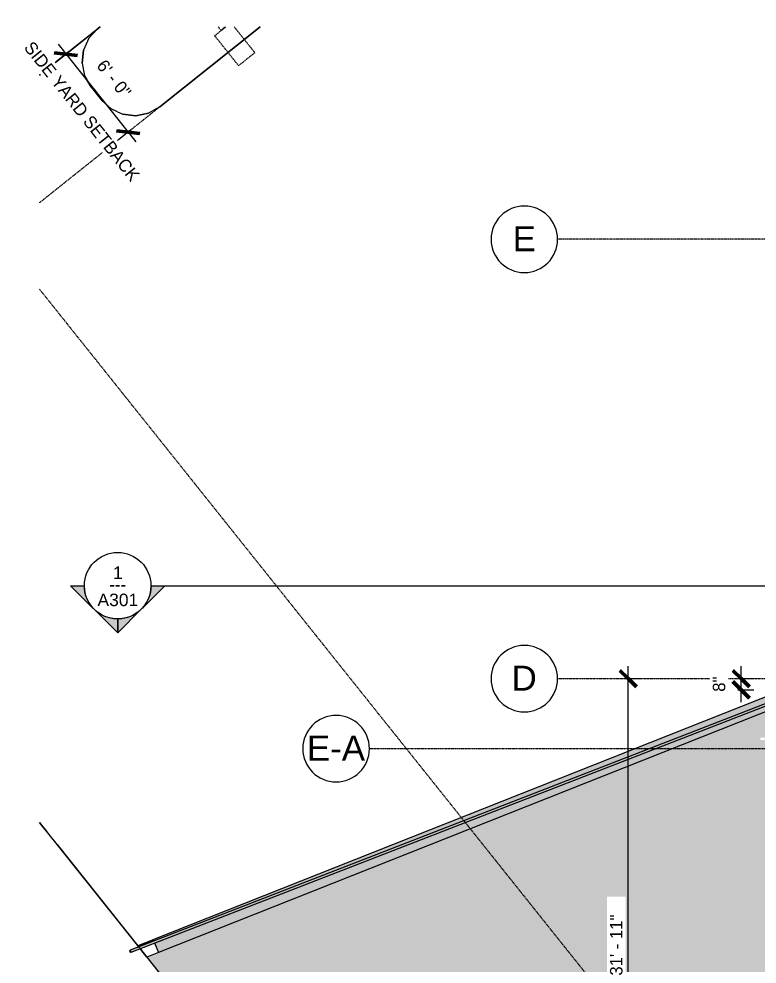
# Model space of a CAD drawing. Header units: inches. Extents: x -4139 to -1227, y 10223 to 12038.
# Drawn here: x -4139 to -3607, y 11251 to 11933 of the extents above; entities that cross this region are included whole.
import ezdxf

# ---------------------------------------------------------------- set-up
doc = ezdxf.new("R2010")
doc.units = ezdxf.units.IN
doc.header["$MEASUREMENT"] = 0
for name, pattern in [('Dash', [0.25, 0.125, -0.125]), ('Double Dash 3_8_', [1, 0.375, -0.125, 0.125, -0.125, 0.125, -0.125]), ('Grid Line 1_2_', [0.875, 0.5, -0.125, 0.125, -0.125])]:
    doc.linetypes.add(name, pattern=pattern)
for name, color, linetype, lineweight in [('A-ANNO-DIMS', 211, 'Continuous', 9), ('A-ANNO-DIMS-96', 211, 'Continuous', 9), ('A-FLOR-HRAL', 11, 'Continuous', 9), ('C-BLDG-PADS', 91, 'Continuous', 13), ('C-PROP-LINE', 91, 'Double Dash 3_8_', 9), ('C-TOPO', 7, 'Continuous', 9), ('E-LITE-EQPM', 33, 'Continuous', 9), ('E-LITE-EQPM-HDLN', 30, 'Dash', 9), ('G-ANNO-SYMB', 111, 'Continuous', 9), ('S-FNDN', 32, 'Continuous', 13), ('S-GRID', 1, 'Continuous', 9), ('S-GRID-IDEN', 1, 'Continuous', 9)]:
    doc.layers.add(name, color=color, linetype=linetype, lineweight=lineweight)
doc.styles.add('Arial', font='arial.ttf', dxfattribs={"height": 18})
doc.styles.add('Arial_1', font='arial.ttf', dxfattribs={"height": 9})
doc.styles.add('Century Gothic_1', font='', dxfattribs={"height": 9})
doc.styles.get('Century Gothic_1').set_extended_font_data('Century Gothic')
doc.dimstyles.new('OD__1_16__Tol__', dxfattribs={"dimscale": 12, "dimtxt": 9.397514, "dimasz": 1, "dimexe": 0.75, "dimexo": 0.5, "dimgap": 0.75, "dimtad": 1, "dimdec": 4, "dimrnd": 0.0625, "dimzin": 3, "dimdsep": 46, "dimlunit": 4, "dimtxsty": 'Century Gothic_1', "dimblk1": 'OBLIQUE', "dimblk2": 'OBLIQUE', "dimsah": 1, "dimcen": 0.09, "dimdle": 0.75, "dimazin": 0, "dimtfac": 1, "dimtdec": 4, "dimtix": 1, "dimtmove": 0, "dimatfit": 3, "dimfxl": 1, "dimtvp": 1, "dimtfill": 1, "dimfrac": 2, "dimtolj": 1, "dimtzin": 0, "dimarcsym": 2})
doc.dimstyles.new('OD__1__Tol__', dxfattribs={"dimscale": 12, "dimtxt": 9.397514, "dimasz": 1, "dimexe": 0.75, "dimexo": 0.5, "dimgap": 0.125, "dimtad": 1, "dimdec": 0, "dimzin": 3, "dimdsep": 46, "dimlunit": 4, "dimtxsty": 'Century Gothic_1', "dimblk1": 'OBLIQUE', "dimblk2": 'OBLIQUE', "dimsah": 1, "dimcen": 0.09, "dimdle": 0.75, "dimazin": 0, "dimtfac": 1, "dimtdec": 4, "dimtix": 1, "dimtmove": 0, "dimatfit": 3, "dimfxl": 1, "dimtvp": 1, "dimtfill": 1, "dimfrac": 2, "dimtolj": 1, "dimtzin": 0, "dimarcsym": 2})

# ---------------------------------------------------------------- blocks, each defined once
blk = doc.blocks.new('Railing - Lapeyre - 1 1_2_ Post-V7-FLOOR PLAN - 1ST FLOOR PLAN')
at = {"layer": 'A-FLOR-HRAL'}
blk.add_hatch(color=253, dxfattribs=at).paths.add_polyline_path([(-0.72, 0.19), (-0.75, 0), (0.75, 0), (0.72, 0.19), (0.65, 0.38), (0.53, 0.53), (0.38, 0.65), (0.18, 0.73), (-0.03, 0.75), (-0.19, 0.72), (-0.37, 0.65), (-0.53, 0.53), (-0.65, 0.38), (-0.72, 0.2)], flags=0)
at = {"layer": 'A-FLOR-HRAL', "color": 8}
blk.add_arc((0, 0), 0.75, 360, 180, dxfattribs=at)
blk = doc.blocks.new('Railing - Railing-1341484-FLOOR PLAN - 1ST FLOOR PLAN')
at = {"layer": 'A-FLOR-HRAL'}
blk.add_hatch(color=253, dxfattribs=at).paths.add_polyline_path([(-4058.11, 11259.61), (-3925.56, 11311.08), (-3569.2, 11449.44), (-3569.2, 11451.05), (-4058.65, 11261.01), (-4058.12, 11259.64)], flags=0)
at = {"layer": 'A-FLOR-HRAL', "color": 8}
for p, q in [((-3569.2, 11451.05), (-4058.65, 11261.01)), ((-4058.11, 11259.61), (-3569.2, 11449.44)), ((-4058.11, 11259.61), (-4058.65, 11261.01))]:
    blk.add_line(p, q, dxfattribs=at)
at = {"rotation": 111.2193858935049}
blk.add_blockref('Railing - Lapeyre - 1 1_2_ Post-V7-FLOOR PLAN - 1ST FLOOR PLAN', (-4058.38, 11260.31), dxfattribs=at)
blk = doc.blocks.new('265613 - Lighting Poles and Standards - Parking Lot - Generic - 265613 - Lighting Poles and Standards - Parking Lot - Generic-1566120-FLOOR PLAN - 1ST FLOOR PLAN')
at = {"layer": 'E-LITE-EQPM', "color": 8}
blk.add_line((-1.68, -10.73), (1.57, -10.73), dxfattribs=at)
at = {"layer": 'E-LITE-EQPM-HDLN', "color": 8}
for p, q in [((-7.54, -7.13), (-7.54, 16.9)), ((-7.54, 16.9), (7.45, 16.9)), ((7.45, 16.9), (7.45, -10.73)), ((7.45, -10.73), (-3.03, -10.73)), ((-1.54, -10.73), (-1.54, -11.92)), ((1.45, -10.73), (1.45, -14.31))]:
    blk.add_line(p, q, dxfattribs=at)
blk = doc.blocks.new('Family - ___-1416994-FLOOR PLAN - 1ST FLOOR PLAN')
at = {"layer": 'C-PROP-LINE', "color": 8}
for p, q in [((-4080.36, 11927.3), (-4124.14, 11892.37)), ((-4124.14, 11353.16), (-3256.41, 10265.73))]:
    blk.add_line(p, q, dxfattribs=at)
blk = doc.blocks.new('Family - ___-1442676-FLOOR PLAN - 1ST FLOOR PLAN')
at = {"layer": 'C-PROP-LINE', "color": 8}
for p, q in [((-3964.92, 11927.3), (-4124.14, 11800.25)), ((-4124.14, 11737.94), (-2969.59, 10291.07))]:
    blk.add_line(p, q, dxfattribs=at)
blk = doc.blocks.new('Grid - Grid Head - Circle-50561-FLOOR PLAN - 1ST FLOOR PLAN')
at = {"layer": 'S-GRID-IDEN'}
for start, end in [(360, 180), (180, 360)]:
    blk.add_arc((0, 0), 0.25, start, end, dxfattribs=at)
blk = doc.blocks.new('Section - Section Head - Filled-22785-FLOOR PLAN - 1ST FLOOR PLAN')
at = {"layer": 'G-ANNO-SYMB'}
h = blk.add_hatch(color=256, dxfattribs=at)
edge = h.paths.add_edge_path(flags=0)
edge.add_line((-0.4268, 0.1768), (-0.25, 0.3536))
edge.add_line((-0.25, 0.3536), (-0.25, 0.25))
edge.add_arc((-0.25, 0), 0.25, 90, 135)
h = blk.add_hatch(color=256, dxfattribs=at)
edge = h.paths.add_edge_path(flags=0)
edge.add_arc((-0.25, 0), 0.25, 45, 90)
edge.add_line((-0.25, 0.25), (-0.25, 0.3536))
edge.add_line((-0.25, 0.3536), (-0.0732, 0.1768))
h = blk.add_hatch(color=256, dxfattribs=at)
edge = h.paths.add_edge_path(flags=0)
edge.add_arc((-0.25, 0), 0.2503, 137.9216, 180)
edge.add_line((-0.5003, 0), (-0.6036, 0))
edge.add_line((-0.6036, 0), (-0.4358, 0.1678))
h = blk.add_hatch(color=256, dxfattribs=at)
edge = h.paths.add_edge_path(flags=0)
edge.add_line((-0.0642, 0.1678), (0.1036, 0))
edge.add_line((0.1036, 0), (0.0003, 0))
edge.add_arc((-0.25, 0), 0.2503, 0, 42.0784)
for p, q in [((-0.25, 0.3536), (-0.4268, 0.1768)), ((-0.25, 0.25), (-0.25, 0.3536)), ((-0.0732, 0.1768), (-0.25, 0.3536)), ((-0.25, 0.3536), (-0.25, 0.25)), ((-0.4358, 0.1678), (-0.6036, 0)), ((0.1036, 0), (-0.0642, 0.1678)), ((-0.6036, 0), (-0.5003, 0)), ((0.0003, 0), (0.1036, 0))]:
    blk.add_line(p, q, dxfattribs=at)
for centre, radius, start, end in [((-0.2503, 0), 0.25, 360, 180), ((-0.25, 0), 0.25, 90, 135), ((-0.25, 0), 0.25, 45, 90), ((-0.25, 0), 0.2503, 137.9216, 180), ((-0.25, 0), 0.2503, 0, 42.0784), ((-0.2503, 0), 0.25, 180, 360)]:
    blk.add_arc(centre, radius, start, end, dxfattribs=at)
blk = doc.blocks.new('DIMBLOCK19-FLOOR PLAN - 1ST FLOOR PLAN')
at = {"layer": 'A-ANNO-DIMS-96'}
for p, q in [((-4110.69, 11914.61), (-4054.56, 11844.26)), ((-4103.14, 11909.13), (-4112.12, 11901.96)), ((-4105.08, 11907.58), (-4103.14, 11909.13)), ((-4058.23, 11852.85), (-4067.21, 11845.68)), ((-4060.17, 11851.3), (-4058.23, 11852.85))]:
    blk.add_line(p, q, dxfattribs=at)
at = {"layer": 'A-ANNO-DIMS-96', "lineweight": 50}
for p, q in [((-4105.08, 11907.58), (-4113.51, 11908.52)), ((-4105.08, 11907.58), (-4096.65, 11906.63)), ((-4060.17, 11851.3), (-4068.61, 11852.24)), ((-4060.17, 11851.3), (-4051.74, 11850.35))]:
    blk.add_line(p, q, dxfattribs=at)
at = {"layer": 'A-ANNO-DIMS-96', "color": 0, "insert": (-4128.75, 11917.63), "char_height": 9, "width": 140.6942, "attachment_point": 1, "rotation": 308.58861, "line_spacing_factor": 0.984502, "style": 'Century Gothic_1', "bg_fill": 3, "box_fill_scale": 1.25, "bg_fill_color": 256, "bg_fill_true_color": 13158600, "bg_fill_transparency": 0}
blk.add_mtext('SIDE YARD SETBACK', dxfattribs=at)
at = {"layer": 'A-ANNO-DIMS-96', "color": 0, "insert": (-4076.39, 11904.55), "char_height": 9, "width": 37.7691, "attachment_point": 1, "rotation": 308.58861, "line_spacing_factor": 0.984502, "style": 'Century Gothic_1', "bg_fill": 3, "box_fill_scale": 1.25, "bg_fill_color": 256, "bg_fill_true_color": 13158600, "bg_fill_transparency": 0}
blk.add_mtext('6\' - 0"', dxfattribs=at)
blk = doc.blocks.new('_Oblique')
at = {"color": 0, "linetype": 'ByBlock', "lineweight": -2}
blk.add_line((-0.5, -0.5), (0.5, 0.5), dxfattribs=at)
blk = doc.blocks.new('DIMBLOCK24-FLOOR PLAN - 1ST FLOOR PLAN')
at = {"layer": 'A-ANNO-DIMS-96'}
for p, q in [((-3699.7, 11073.9), (-3699.7, 11465.9)), ((-3702.18, 11456.9), (-3690.7, 11456.9)), ((-3699.7, 11456.9), (-3702.18, 11456.9)), ((-3702.18, 11073.9), (-3690.7, 11073.9)), ((-3699.7, 11073.9), (-3702.18, 11073.9))]:
    blk.add_line(p, q, dxfattribs=at)
at = {"layer": 'A-ANNO-DIMS-96', "lineweight": 50}
for p, q in [((-3699.7, 11456.9), (-3705.7, 11462.9)), ((-3699.7, 11456.9), (-3693.7, 11450.9)), ((-3699.7, 11073.9), (-3705.7, 11079.9)), ((-3699.7, 11073.9), (-3693.7, 11067.9))]:
    blk.add_line(p, q, dxfattribs=at)
at = {"layer": 'A-ANNO-DIMS-96', "color": 0, "insert": (-3712.73, 11242.65), "char_height": 9, "width": 54.5951, "attachment_point": 1, "rotation": 90, "line_spacing_factor": 0.984502, "style": 'Century Gothic_1', "bg_fill": 3, "box_fill_scale": 1.25, "bg_fill_color": 256, "bg_fill_true_color": 13158600, "bg_fill_transparency": 0}
blk.add_mtext('31\' - 11"', dxfattribs=at)
blk = doc.blocks.new('DIMBLOCK27-FLOOR PLAN - 1ST FLOOR PLAN')
at = {"layer": 'A-ANNO-DIMS-96'}
for p, q in [((-3618.09, 11439.9), (-3618.09, 11465.9)), ((-3620.57, 11456.9), (-3609.09, 11456.9)), ((-3618.09, 11456.9), (-3620.57, 11456.9)), ((-3620.57, 11448.9), (-3609.09, 11448.9)), ((-3618.09, 11448.9), (-3620.57, 11448.9))]:
    blk.add_line(p, q, dxfattribs=at)
at = {"layer": 'A-ANNO-DIMS-96', "lineweight": 50}
for p, q in [((-3618.09, 11456.9), (-3624.09, 11462.9)), ((-3618.09, 11456.9), (-3612.09, 11450.9)), ((-3618.09, 11448.9), (-3624.09, 11454.9)), ((-3618.09, 11448.9), (-3612.09, 11442.9))]:
    blk.add_line(p, q, dxfattribs=at)
at = {"layer": 'A-ANNO-DIMS-96', "color": 0, "insert": (-3638.62, 11447.45), "char_height": 9, "width": 13.067, "attachment_point": 1, "rotation": 90, "line_spacing_factor": 0.984502, "style": 'Century Gothic_1', "bg_fill": 3, "box_fill_scale": 1.25, "bg_fill_color": 256, "bg_fill_true_color": 13158600, "bg_fill_transparency": 0}
blk.add_mtext('8"', dxfattribs=at)

msp = doc.modelspace()

# ---------------------------------------------------------------- hatches: boundary and pattern name
at = {"layer": 'C-BLDG-PADS'}
h = msp.add_hatch(color=253, dxfattribs=at)
h.paths.add_polyline_path([(-3208.82825, 10614.75279), (-3208.82825, 10639.02039), (-3040.20325, 10639.02039), (-3040.20325, 10647.20789), (-3075.20325, 10647.20789), (-3075.20325, 10648.95789), (-3040.20325, 10648.95789), (-3040.20325, 10816.39539), (-3360.20325, 10816.39539), (-3360.20325, 11072.39539), (-3569.20325, 11072.39539), (-3569.20325, 11186.82801), (-3567.70325, 11186.82801), (-3567.70325, 11330.82801), (-3569.20325, 11330.82801), (-3569.20325, 11376.33289), (-3568.20325, 11376.33289), (-3568.20325, 11378.33289), (-3567.70325, 11378.33289), (-3567.70325, 11414.33289), (-3568.20325, 11414.33289), (-3568.20325, 11416.33289), (-3569.20325, 11416.33289), (-3569.20325, 11445.54168), (-4046.78991, 11256.03278), (-3553.7948, 10638.40483), (-3295.84592, 10638.39952), (-3212.32181, 10615.70215)], flags=0)
h.paths.add_polyline_path([(-3539.58911, 10623.59767), (-3289.59889, 10623.59767), (-3289.82297, 10624.32762), (-3297.44748, 10626.39955), (-3544.21574, 10626.39955), (-3541.97927, 10623.59767), (-3539.66821, 10623.59767)], flags=0)
h.paths.add_polyline_path([(-3289.59888, 10623.59767), (-3287.13683, 10623.59767), (-3289.82297, 10624.32762)], flags=0)
h.paths.add_polyline_path([(-3431.50108, 10847.02188), (-3457.50108, 10847.02188), (-3457.50108, 10919.02188), (-3397.50108, 10919.02188), (-3397.50108, 10847.02188), (-3427.50108, 10847.02188)], flags=0)
h.paths.add_polyline_path([(-3431.50108, 10937.02188), (-3457.50108, 10937.02188), (-3457.50108, 11009.02188), (-3397.50108, 11009.02188), (-3397.50108, 10937.02188), (-3427.50108, 10937.02188)], flags=0)
h.paths.add_polyline_path([(-3568.62456, 11412.58289), (-3604.20325, 11412.58289), (-3604.20325, 11414.33289), (-3568.20325, 11414.33289), (-3568.20325, 11412.58289)], flags=0)
at = {"layer": 'S-FNDN'}
h = msp.add_hatch(color=9, dxfattribs=at)
h.paths.add_polyline_path([(-4038.41215, 11259.35712), (-3569.20325, 11445.54168), (-3569.20325, 11449.4367), (-4041.12938, 11266.20489), (-4040.52848, 11264.69054)], flags=0)
h.paths.add_polyline_path([(-4041.68264, 11267.59918), (-3569.20325, 11451.04579), (-3569.20325, 11456.30018), (-4042.10044, 11268.65209)], flags=0)

# ---------------------------------------------------------------- linework, layer by layer
at = {"layer": 'C-BLDG-PADS', "color": 8, "lineweight": 9}
for p, q in [((-4038.41215, 11259.35712), (-4046.78991, 11256.03278)), ((-4046.78991, 11256.03278), (-3572.43187, 10661.74919))]:
    msp.add_line(p, q, dxfattribs=at)
at = {"layer": 'C-TOPO', "color": 8}
for p, q in [((-4093.65857, 11916.68994), (-4080.35977, 11927.30191)), ((-4080.35986, 11927.30191), (-4082.18079, 11925.84888)), ((-3964.92431, 11927.30191), (-4037.27271, 11869.57031)), ((-4037.27271, 11869.57031), (-3964.92431, 11927.30191)), ((-4093.65857, 11916.68994), (-4082.18079, 11925.84888)), ((-4082.18079, 11925.84888), (-4088.51147, 11918.9187)), ((-4082.18079, 11925.84888), (-4088.51147, 11918.9187)), ((-4124.14163, 11892.36562), (-4093.65857, 11916.68994)), ((-4093.65857, 11916.68994), (-4124.14163, 11892.36553)), ((-4088.51147, 11918.9187), (-4092.39038, 11910.37207)), ((-4088.51147, 11918.9187), (-4092.39038, 11910.37207)), ((-4092.39038, 11910.37207), (-4093.43848, 11901.04468)), ((-4093.43848, 11901.04468), (-4092.39038, 11910.37207)), ((-4093.43848, 11901.04468), (-4091.55322, 11891.84985)), ((-4093.43848, 11901.04468), (-4091.55322, 11891.84985)), ((-4086.91846, 11883.68774), (-4091.55322, 11891.84985)), ((-4091.55322, 11891.84985), (-4086.91846, 11883.68774)), ((-4086.91846, 11883.68774), (-4079.43384, 11874.30835)), ((-4086.91846, 11883.68774), (-4079.43384, 11874.30835)), ((-4079.43384, 11874.30835), (-4072.50403, 11867.97729)), ((-4079.43384, 11874.30835), (-4072.50403, 11867.97729)), ((-4067.9165, 11865.89575), (-4072.50403, 11867.97729)), ((-4067.9165, 11865.89575), (-4072.50403, 11867.97729)), ((-4037.27271, 11869.57031), (-4045.43481, 11864.93628)), ((-4037.27271, 11869.57031), (-4045.43481, 11864.93628)), ((-4067.9165, 11865.89575), (-4063.95703, 11864.09839)), ((-4067.9165, 11865.89575), (-4063.95703, 11864.09839)), ((-4054.62964, 11863.05029), (-4063.95703, 11864.09839)), ((-4063.95703, 11864.09839), (-4054.62964, 11863.05029)), ((-4054.62964, 11863.05029), (-4045.43481, 11864.93628)), ((-4045.43481, 11864.93628), (-4054.62964, 11863.05029)), ((-4121.50195, 11349.84961), (-4124.14163, 11353.15762)), ((-4124.14163, 11353.15762), (-4121.50195, 11349.84961)), ((-4119.04541, 11346.77051), (-4121.50195, 11349.84961)), ((-4121.50195, 11349.84961), (-4119.04541, 11346.77051)), ((-4111.3656, 11337.14648), (-4119.04541, 11346.77051)), ((-4111.3656, 11337.14648), (-4119.04541, 11346.77051)), ((-4052.51344, 11263.39363), (-4111.3656, 11337.14648)), ((-4111.3656, 11337.14648), (-4053.16736, 11264.21265)), ((-4053.16736, 11264.21265), (-4042.05141, 11268.52853)), ((-4042.05141, 11268.52853), (-4053.16736, 11264.21265)), ((-4053.16736, 11264.21265), (-4052.51364, 11263.39356)), ((-4051.53365, 11262.16566), (-4051.06824, 11261.58252)), ((-4051.06824, 11261.58252), (-4051.53358, 11262.16569)), ((-4051.06824, 11261.58252), (-4046.6759, 11256.07837)), ((-4046.6759, 11256.07802), (-4051.06824, 11261.58252))]:
    msp.add_line(p, q, dxfattribs=at)
at = {"layer": 'G-ANNO-SYMB'}
msp.add_line((-4043.71423, 11523.97754), (-1408.39456, 11523.97754), dxfattribs=at)
at = {"layer": 'S-FNDN', "color": 8, "lineweight": 9}
for p, q in [((-4042.10044, 11268.65209), (-3569.20325, 11456.30018)), ((-3569.20325, 11445.54168), (-4038.41215, 11259.35712)), ((-4042.10044, 11268.65209), (-4041.68232, 11267.59836)), ((-4041.12971, 11266.20571), (-4038.41215, 11259.35712))]:
    msp.add_line(p, q, dxfattribs=at)
at = {"layer": 'S-GRID', "linetype": 'Grid Line 1_2_'}
for p, q in [((-1362.80331, 11773.89539), (-3750.49332, 11773.89539)), ((-1362.80331, 11456.89539), (-3750.49332, 11456.89539)), ((-1362.80331, 11406.39539), (-3886.22241, 11406.39539))]:
    msp.add_line(p, q, dxfattribs=at)

# ---------------------------------------------------------------- block references
at = {"layer": 'A-FLOR-HRAL', "color": 8}
msp.add_blockref('Railing - Railing-1341484-FLOOR PLAN - 1ST FLOOR PLAN', (0, 0), dxfattribs=at)
at = {"layer": 'C-PROP-LINE', "color": 8}
for name in ['Family - ___-1416994-FLOOR PLAN - 1ST FLOOR PLAN', 'Family - ___-1442676-FLOOR PLAN - 1ST FLOOR PLAN']:
    msp.add_blockref(name, (0, 0), dxfattribs=at)
at = {"layer": 'E-LITE-EQPM', "color": 8, "rotation": 218.5886111555554}
msp.add_blockref('265613 - Lighting Poles and Standards - Parking Lot - Generic - 265613 - Lighting Poles and Standards - Parking Lot - Generic-1566120-FLOOR PLAN - 1ST FLOOR PLAN', (-3985.25823, 11917.02332), dxfattribs=at)
at = {"layer": 'G-ANNO-SYMB', "extrusion": (0, 0, -1), "xscale": 95.99999999999994, "yscale": 95.99999999999994, "zscale": 95.99999999999994, "rotation": 180}
msp.add_blockref('Section - Section Head - Filled-22785-FLOOR PLAN - 1ST FLOOR PLAN', (4043.71423, 11523.97754), dxfattribs=at)
at = {"layer": 'S-GRID-IDEN', "xscale": 95.99999999999994, "yscale": 95.99999999999994, "zscale": 95.99999999999994}
for p, rotation in [((-3774.49332, 11773.89539), 89.99999999999962), ((-3774.49332, 11456.89539), 89.99999999999962), ((-3910.22241, 11406.39539), 89.9999999999996)]:
    msp.add_blockref('Grid - Grid Head - Circle-50561-FLOOR PLAN - 1ST FLOOR PLAN', p, dxfattribs=dict(at, rotation=rotation))

# ---------------------------------------------------------------- texts
at = {"layer": 'G-ANNO-SYMB', "char_height": 9, "attachment_point": 1}
for s, insert, width, style in [('1', (-4071.0352, 11537.88618), 8.484, 'Arial_1'), ('A301', (-4082.2793, 11518.24994), 35.754, 'Arial_1'), ('---', (-4073.68652, 11529.37949), 15.453, 'Century Gothic_1')]:
    msp.add_mtext(s, dxfattribs=dict(at, insert=insert, width=width, style=style))
at = {"layer": 'S-GRID-IDEN', "char_height": 18, "attachment_point": 1, "style": 'Arial'}
for s, insert, width in [('E', (-3782.89976, 11783.27621), 20.301), ('D', (-3783.65567, 11466.27621), 22.119), ('E-A', (-3931.25247, 11415.77621), 50.904)]:
    msp.add_mtext(s, dxfattribs=dict(at, insert=insert, width=width))

# ---------------------------------------------------------------- next in the draw order: dimensions: what is measured, and where the dimension line sits
at = {"layer": 'A-ANNO-DIMS'}
dim = msp.add_linear_dim(base=(-4060.17307, 11851.29687), p1=(-4098.44875, 11912.86774), p2=(-4053.5406, 11856.58934), angle=308.58861116, text='<>\\XSIDE YARD SETBACK', dimstyle='OD__1_16__Tol__', override={"dimpost": '<>', "dimfxl": 72}, dxfattribs=at)
dim.commit()
dim.dimension.update_dxf_attribs({"geometry": 'DIMBLOCK19-FLOOR PLAN - 1ST FLOOR PLAN', "text_midpoint": (-4082.62715, 11879.43607)})
for base, p1, p2, dimstyle, override, picture, middle in [((-3699.69822, 11456.89539), (-3708.1835, 11073.89539), (-3708.1835, 11456.89539), 'OD__1__Tol__', {"dimpost": '<>', "dimfxl": 383}, 'DIMBLOCK24-FLOOR PLAN - 1ST FLOOR PLAN', (-3705.9246, 11265.39539)), ((-3618.08577, 11456.89539), (-3626.57105, 11448.89539), (-3626.57105, 11456.89539), 'OD__1_16__Tol__', {"dimpost": '<>', "dimfxl": 8}, 'DIMBLOCK27-FLOOR PLAN - 1ST FLOOR PLAN', (-3631.81215, 11452.89539))]:
    dim = msp.add_linear_dim(base=base, p1=p1, p2=p2, angle=90, dimstyle=dimstyle, override=override, dxfattribs=at)
    dim.commit()
    dim.dimension.update_dxf_attribs({"geometry": picture, "text_midpoint": middle})

doc.saveas('drawing.dxf')
